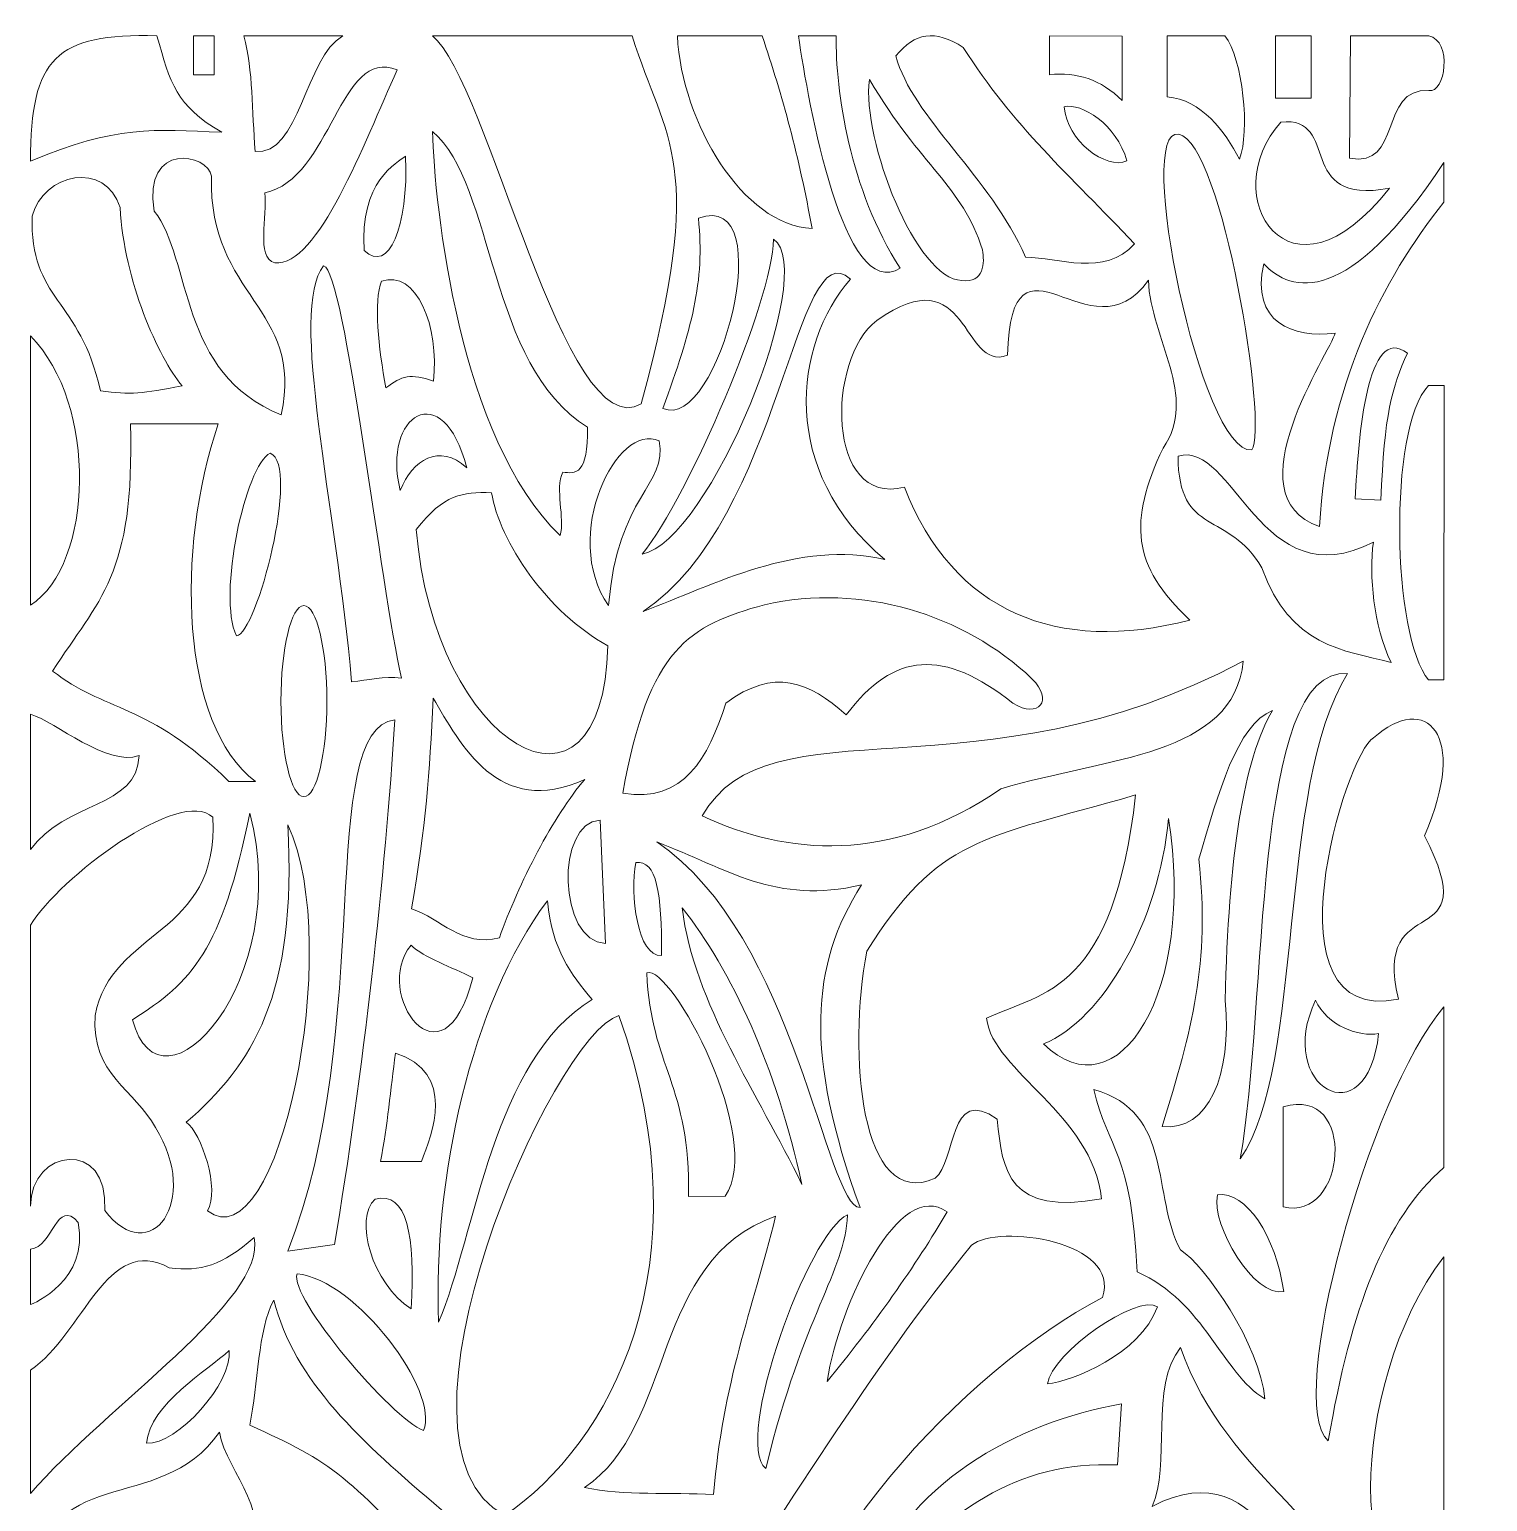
# Model space of a CAD drawing. Header units: centimetres. Extents: x -86 to 88, y -99 to 100.
# Drawn here: x 6.3 to 88, y 17.2 to 99.7 of the extents above; entities that cross this region are included whole.
import ezdxf

# ---------------------------------------------------------------- set-up
doc = ezdxf.new("R2010")
doc.units = ezdxf.units.CM
doc.header["$MEASUREMENT"] = 0
doc.layers.add('layer 1', color=7, linetype='Continuous')

msp = doc.modelspace()

# ---------------------------------------------------------------- linework, layer by layer
at = {"layer": 'layer 1', "color": 242, "lineweight": 9}
for points in [[(15.51768, 97.17238), (16.66326, 97.17238), (16.66326, 99.35398), (15.51768, 99.35398), (15.51768, 97.17238)], [(76.1402, 95.85435), (78.1402, 95.85435), (78.1402, 99.35435), (76.1402, 99.35435), (76.1402, 95.85435)]]:
    msp.add_lwpolyline(points, close=True, dxfattribs=at)
msp.add_ellipse((21.69721, 62.07678), major_axis=(0, 5.35256), ratio=0.24045317, dxfattribs=at)
for points, knots in [([(17.08923, 93.95158), (13.28719, 94.10416), (11.18794, 94.35471), (6.37792, 92.32873), (6.37792, 92.32873), (6.38721, 98.1144), (7.77879, 99.50246), (13.46223, 99.35365), (13.46223, 99.35365), (14.20862, 96.70264), (14.5247, 95.4444), (17.08923, 93.95158)], [0, 0, 0, 0, 0.25, 0.25, 0.25, 0.25, 0.5, 0.5, 0.5, 0.5, 1, 1, 1, 1]), ([(23.86872, 99.35397), (23.86872, 99.35397), (18.33589, 99.35396), (18.33589, 99.35396), (18.33589, 99.35396), (18.84847, 97.36094), (18.78974, 95.17416), (18.95912, 92.86294), (18.95912, 92.86294), (21.44642, 92.62498), (21.77136, 98.13773), (23.86872, 99.35397)], [0, 0, 0, 0, 0.25, 0.25, 0.25, 0.25, 0.5, 0.5, 0.5, 0.5, 1, 1, 1, 1]), ([(28.89186, 99.35394), (28.89186, 99.35394), (40.085, 99.35397), (40.085, 99.35397), (40.085, 99.35397), (41.98264, 93.33509), (44.31538, 92.40094), (40.59503, 78.73741), (40.59503, 78.73741), (36.32017, 76.16542), (32.00951, 96.85664), (28.89186, 99.35394)], [0, 0, 0, 0, 0.25, 0.25, 0.25, 0.25, 0.5, 0.5, 0.5, 0.5, 1, 1, 1, 1]), ([(42.61999, 99.35445), (42.61999, 99.35445), (47.37373, 99.35595), (47.37373, 99.35595), (47.37373, 99.35595), (48.50534, 95.97864), (49.44012, 92.60037), (50.1684, 88.55335), (50.1684, 88.55335), (46.28371, 88.7428), (42.88555, 94.45315), (42.61999, 99.35445)], [0, 0, 0, 0, 0.25, 0.25, 0.25, 0.25, 0.5, 0.5, 0.5, 0.5, 1, 1, 1, 1]), ([(49.40012, 99.35464), (49.40012, 99.35464), (51.51371, 99.35412), (51.51371, 99.35412), (51.51371, 99.35412), (51.48702, 96.28993), (52.24987, 90.72704), (55.11005, 86.32623), (55.11005, 86.32623), (51.92465, 84.36146), (49.97159, 95.51884), (49.40012, 99.35464)], [0, 0, 0, 0, 0.25, 0.25, 0.25, 0.25, 0.5, 0.5, 0.5, 0.5, 1, 1, 1, 1]), ([(68.23484, 87.69684), (66.55948, 85.80353), (63.9698, 86.94876), (62.1282, 86.94876), (62.1282, 86.94876), (60.14909, 91.4831), (55.7777, 94.77617), (54.86472, 98.2244), (54.86472, 98.2244), (55.92863, 99.5483), (57.03155, 99.7086), (58.64148, 98.70531), (58.64148, 98.70531), (61.42367, 94.28774), (64.58374, 91.57027), (68.23484, 87.69684)], [0, 0, 0, 0, 0.2, 0.2, 0.2, 0.2, 0.4, 0.4, 0.4, 0.4, 0.6, 0.6, 0.6, 0.6, 1, 1, 1, 1]), ([(63.46521, 99.35461), (63.46521, 99.35461), (63.47449, 97.17471), (63.47449, 97.17471), (63.47449, 97.17471), (65.00498, 97.33742), (66.34903, 96.90776), (67.53768, 95.72056), (67.53768, 95.72056), (67.53768, 95.72056), (67.54986, 99.33579), (67.54986, 99.33579), (67.54986, 99.33579), (67.54986, 99.33579), (63.46521, 99.35461), (63.46521, 99.35461)], [0, 0, 0, 0, 0.2, 0.2, 0.2, 0.2, 0.4, 0.4, 0.4, 0.4, 0.6, 0.6, 0.6, 0.6, 1, 1, 1, 1]), ([(70.06667, 99.35463), (70.06667, 99.35463), (73.30125, 99.35409), (73.30125, 99.35409), (73.30125, 99.35409), (74.30894, 98.08002), (74.71459, 93.9787), (74.11498, 92.44302), (74.11498, 92.44302), (73.28532, 94.02783), (71.99085, 95.75141), (70.06654, 95.93689), (70.06654, 95.93689), (70.06654, 95.93689), (70.06667, 99.35463), (70.06667, 99.35463)], [0, 0, 0, 0, 0.2, 0.2, 0.2, 0.2, 0.4, 0.4, 0.4, 0.4, 0.6, 0.6, 0.6, 0.6, 1, 1, 1, 1]), ([(80.33263, 99.35394), (80.33263, 99.35394), (80.28252, 92.50521), (80.28252, 92.50521), (80.28252, 92.50521), (83.23796, 91.88595), (81.90796, 96.44572), (84.71592, 96.29013), (84.71592, 96.29013), (85.64095, 96.0683), (86.07369, 99.08313), (84.71592, 99.35397), (84.71592, 99.35397), (84.71592, 99.35397), (80.33263, 99.35394), (80.33263, 99.35394)], [0, 0, 0, 0, 0.2, 0.2, 0.2, 0.2, 0.4, 0.4, 0.4, 0.4, 0.6, 0.6, 0.6, 0.6, 1, 1, 1, 1]), ([(26.92534, 97.45022), (25.06269, 93.31942), (22.48116, 86.38632), (20.06781, 86.62874), (20.06781, 86.62874), (18.97121, 86.95739), (19.68969, 89.24072), (19.50063, 90.5467), (19.50063, 90.5467), (23.26697, 91.34086), (23.66365, 98.75927), (26.92534, 97.45022)], [0, 0, 0, 0, 0.25, 0.25, 0.25, 0.25, 0.5, 0.5, 0.5, 0.5, 1, 1, 1, 1]), ([(59.71086, 87.35182), (59.8473, 86.66442), (59.81313, 85.46355), (58.56091, 85.64833), (58.56091, 85.64833), (56.00477, 85.68838), (52.9567, 93.50617), (53.37667, 96.90779), (53.37667, 96.90779), (56.31068, 91.94614), (58.56497, 91.00266), (59.71086, 87.35182)], [0, 0, 0, 0, 0.25, 0.25, 0.25, 0.25, 0.5, 0.5, 0.5, 0.5, 1, 1, 1, 1]), ([(64.29498, 95.37306), (65.25615, 95.6155), (67.23421, 94.39642), (67.80534, 92.33918), (67.80534, 92.33918), (66.6503, 91.81795), (64.42383, 93.48381), (64.29498, 95.37306)], [0, 0, 0, 0, 0.33333333, 0.33333333, 0.33333333, 0.33333333, 1, 1, 1, 1]), ([(76.42823, 94.52172), (72.73617, 90.41282), (76.90231, 83.61588), (82.5132, 90.81384), (82.5132, 90.81384), (77.13163, 89.80654), (79.87245, 94.86696), (76.42823, 94.52172)], [0, 0, 0, 0, 0.33333333, 0.33333333, 0.33333333, 0.33333333, 1, 1, 1, 1]), ([(70.71154, 93.83467), (73.15635, 93.38118), (75.75009, 77.39068), (74.8041, 76.15095), (74.8041, 76.15095), (71.94947, 75.89776), (68.18748, 94.30285), (70.71154, 93.83467)], [0, 0, 0, 0, 0.33333333, 0.33333333, 0.33333333, 0.33333333, 1, 1, 1, 1]), ([(16.51427, 91.47894), (16.35216, 84.671), (21.72578, 84.19757), (20.42949, 78.12475), (20.42949, 78.12475), (14.64888, 80.38861), (15.43959, 86.81297), (13.31197, 89.53297), (13.31197, 89.53297), (12.64413, 93.48075), (16.36248, 92.75472), (16.51427, 91.47894)], [0, 0, 0, 0, 0.25, 0.25, 0.25, 0.25, 0.5, 0.5, 0.5, 0.5, 1, 1, 1, 1]), ([(28.90778, 93.98462), (32.40765, 91.02937), (31.98689, 80.86594), (37.58484, 77.42613), (37.58484, 77.42613), (37.62655, 74.73804), (36.9087, 74.81057), (36.20666, 74.90762), (36.20666, 74.90762), (35.7386, 73.95737), (36.33668, 72.34769), (36.05065, 71.35864), (36.05065, 71.35864), (30.41957, 76.72844), (28.98766, 89.87525), (28.90778, 93.98462)], [0, 0, 0, 0, 0.2, 0.2, 0.2, 0.2, 0.4, 0.4, 0.4, 0.4, 0.6, 0.6, 0.6, 0.6, 1, 1, 1, 1]), ([(6.46836, 89.25021), (7.08312, 91.64688), (10.57634, 92.40039), (11.39661, 89.72622), (11.39661, 89.72622), (11.62465, 85.62099), (13.53298, 81.33672), (14.87121, 79.73805), (14.87121, 79.73805), (12.65476, 79.30638), (11.9954, 79.21583), (10.2975, 79.46556), (10.2975, 79.46556), (9.15561, 84.6602), (6.31855, 84.5399), (6.46836, 89.25021)], [0, 0, 0, 0, 0.2, 0.2, 0.2, 0.2, 0.4, 0.4, 0.4, 0.4, 0.6, 0.6, 0.6, 0.6, 1, 1, 1, 1]), ([(27.39093, 92.60111), (27.56873, 88.63749), (26.4333, 85.9996), (25.07666, 87.32567), (25.07666, 87.32567), (24.78196, 91.14002), (26.94616, 92.30512), (27.39093, 92.60111)], [0, 0, 0, 0, 0.33333333, 0.33333333, 0.33333333, 0.33333333, 1, 1, 1, 1]), ([(75.47367, 86.58156), (76.99238, 84.92007), (80.20161, 84.13149), (85.57115, 92.25693), (85.57115, 92.25693), (85.57115, 92.25693), (85.56999, 90.02685), (85.56999, 90.02685), (85.56999, 90.02685), (82.11929, 85.73036), (79.04513, 79.68361), (78.59754, 71.8575), (78.59754, 71.8575), (73.5995, 73.53888), (79.25446, 81.725), (79.47356, 82.69425), (79.47356, 82.69425), (77.12392, 82.38618), (74.72239, 83.30815), (75.47367, 86.58156)], [0, 0, 0, 0, 0.16666667, 0.16666667, 0.16666667, 0.16666667, 0.33333333, 0.33333333, 0.33333333, 0.33333333, 0.5, 0.5, 0.5, 0.5, 0.66666667, 0.66666667, 0.66666667, 0.66666667, 1, 1, 1, 1]), ([(43.79911, 89.12755), (44.18058, 85.57784), (43.4036, 82.88911), (41.8146, 78.47739), (41.8146, 78.47739), (44.91275, 77.06708), (48.47487, 90.84973), (43.79911, 89.12755)], [0, 0, 0, 0, 0.33333333, 0.33333333, 0.33333333, 0.33333333, 1, 1, 1, 1]), ([(69.00854, 85.6523), (65.73243, 81.05608), (61.38245, 89.42138), (61.10944, 81.45072), (61.10944, 81.45072), (58.50933, 80.50027), (58.9997, 87.09322), (53.79822, 83.39919), (53.79822, 83.39919), (50.9629, 81.25415), (50.94008, 72.94155), (55.33726, 74.06186), (55.33726, 74.06186), (58.09263, 67.04627), (63.89968, 64.6994), (71.32777, 66.61482), (71.32777, 66.61482), (68.06607, 69.70778), (67.89202, 72.09426), (69.83057, 76.25212), (69.83057, 76.25212), (71.85006, 79.13395), (69.14316, 82.34786), (69.00854, 85.6523)], [0, 0, 0, 0, 0.14285714, 0.14285714, 0.14285714, 0.14285714, 0.28571429, 0.28571429, 0.28571429, 0.28571429, 0.42857143, 0.42857143, 0.42857143, 0.42857143, 0.57142857, 0.57142857, 0.57142857, 0.57142857, 0.71428571, 0.71428571, 0.71428571, 0.71428571, 1, 1, 1, 1]), ([(52.31255, 85.71911), (49.12699, 82.03951), (48.29689, 74.96897), (54.24822, 70.00254), (54.24822, 70.00254), (49.43729, 71.14106), (44.64339, 68.59618), (40.71081, 67.10154), (40.71081, 67.10154), (48.48506, 72.29896), (49.23177, 88.61141), (52.31255, 85.71911)], [0, 0, 0, 0, 0.25, 0.25, 0.25, 0.25, 0.5, 0.5, 0.5, 0.5, 1, 1, 1, 1]), ([(40.65705, 70.31859), (44.35866, 70.96097), (50.5978, 86.14192), (48.01021, 87.95503), (48.01021, 87.95503), (47.94164, 84.4921), (43.2829, 73.59075), (40.65705, 70.31859)], [0, 0, 0, 0, 0.33333333, 0.33333333, 0.33333333, 0.33333333, 1, 1, 1, 1]), ([(22.80309, 86.47142), (20.82171, 83.93744), (23.50161, 73.08463), (24.36928, 63.16092), (24.36928, 63.16092), (25.29858, 63.23094), (26.1601, 63.51583), (27.15718, 63.37096), (27.15718, 63.37096), (26.04145, 68.20571), (23.97671, 86.23805), (22.80309, 86.47142)], [0, 0, 0, 0, 0.25, 0.25, 0.25, 0.25, 0.5, 0.5, 0.5, 0.5, 1, 1, 1, 1]), ([(26.03955, 85.60144), (28.00524, 86.2994), (29.30904, 83.03589), (28.95103, 80.00083), (28.95103, 80.00083), (27.70791, 80.45585), (27.15147, 80.30482), (26.28774, 79.62487), (26.28774, 79.62487), (25.87577, 81.86265), (25.59797, 84.49119), (26.03955, 85.60144)], [0, 0, 0, 0, 0.25, 0.25, 0.25, 0.25, 0.5, 0.5, 0.5, 0.5, 1, 1, 1, 1]), ([(83.52852, 81.56512), (82.64754, 79.65754), (82.22789, 78.1393), (82.03677, 73.3408), (82.03677, 73.3408), (82.03677, 73.3408), (80.59282, 73.41788), (80.59282, 73.41788), (80.59282, 73.41788), (80.78557, 76.95173), (81.26911, 83.31826), (83.52852, 81.56512)], [0, 0, 0, 0, 0.25, 0.25, 0.25, 0.25, 0.5, 0.5, 0.5, 0.5, 1, 1, 1, 1]), ([(6.37841, 82.53659), (10.17192, 78.71278), (9.90935, 69.73937), (6.37783, 67.44968), (6.37783, 67.44968), (6.37783, 67.44968), (6.37841, 82.53659), (6.37841, 82.53659)], [0, 0, 0, 0, 0.33333333, 0.33333333, 0.33333333, 0.33333333, 1, 1, 1, 1]), ([(27.09755, 73.88388), (26.02849, 78.12417), (29.50643, 80.30778), (30.81559, 75.15002), (30.81559, 75.15002), (29.29492, 76.56084), (27.76208, 75.59145), (27.09755, 73.88388)], [0, 0, 0, 0, 0.33333333, 0.33333333, 0.33333333, 0.33333333, 1, 1, 1, 1]), ([(85.57518, 79.76062), (85.57518, 79.76062), (85.57015, 63.2626), (85.57015, 63.2626), (85.57015, 63.2626), (85.57015, 63.2626), (84.70175, 63.26655), (84.70175, 63.26655), (84.70175, 63.26655), (82.68174, 65.68555), (82.42289, 77.3257), (84.70058, 79.75103), (84.70058, 79.75103), (84.70058, 79.75103), (85.57518, 79.76062), (85.57518, 79.76062)], [0, 0, 0, 0, 0.2, 0.2, 0.2, 0.2, 0.4, 0.4, 0.4, 0.4, 0.6, 0.6, 0.6, 0.6, 1, 1, 1, 1]), ([(11.97386, 77.61505), (11.97386, 77.61505), (16.89796, 77.61505), (16.89796, 77.61505), (16.89796, 77.61505), (14.4947, 70.56574), (14.77652, 60.75564), (18.98203, 57.57146), (18.98203, 57.57146), (18.98203, 57.57146), (17.49032, 57.5749), (17.49032, 57.5749), (17.49032, 57.5749), (12.99739, 62.00694), (10.45185, 61.49864), (7.6171, 63.76338), (7.6171, 63.76338), (10.19588, 67.78016), (12.23522, 69.10295), (11.97386, 77.61505)], [0, 0, 0, 0, 0.16666667, 0.16666667, 0.16666667, 0.16666667, 0.33333333, 0.33333333, 0.33333333, 0.33333333, 0.5, 0.5, 0.5, 0.5, 0.66666667, 0.66666667, 0.66666667, 0.66666667, 1, 1, 1, 1]), ([(41.59325, 76.6559), (42.09071, 74.14729), (39.26561, 73.65324), (38.76389, 67.42564), (38.76389, 67.42564), (36.05066, 71.35864), (39.26992, 77.76146), (41.59325, 76.6559)], [0, 0, 0, 0, 0.33333333, 0.33333333, 0.33333333, 0.33333333, 1, 1, 1, 1]), ([(70.67304, 75.79832), (73.77885, 76.76633), (75.29735, 67.71356), (81.61489, 70.98385), (81.61489, 70.98385), (81.36649, 69.11122), (81.62564, 66.31218), (82.60559, 64.24558), (82.60559, 64.24558), (79.97224, 64.91884), (76.92726, 65.13072), (75.36814, 69.5396), (75.36814, 69.5396), (73.50267, 72.77549), (70.68385, 71.25536), (70.67304, 75.79832)], [0, 0, 0, 0, 0.2, 0.2, 0.2, 0.2, 0.4, 0.4, 0.4, 0.4, 0.6, 0.6, 0.6, 0.6, 1, 1, 1, 1]), ([(19.81503, 75.96664), (18.41332, 75.30058), (16.84074, 67.99411), (17.91259, 65.73166), (17.91259, 65.73166), (19.06317, 65.82017), (21.49846, 75.26062), (19.81503, 75.96664)], [0, 0, 0, 0, 0.33333333, 0.33333333, 0.33333333, 0.33333333, 1, 1, 1, 1]), ([(32.20662, 73.75567), (32.65898, 71.00731), (35.31895, 67.04143), (38.72224, 65.1816), (38.72224, 65.1816), (38.45589, 54.0247), (28.97912, 59.50693), (27.99268, 71.68876), (27.99268, 71.68876), (29.55637, 73.69174), (30.55401, 73.78019), (32.20662, 73.75567)], [0, 0, 0, 0, 0.25, 0.25, 0.25, 0.25, 0.5, 0.5, 0.5, 0.5, 1, 1, 1, 1]), ([(39.55838, 56.92011), (43.01066, 56.35347), (44.3333, 58.87373), (45.33368, 61.9623), (45.33368, 61.9623), (48.04444, 63.98128), (49.9856, 63.16561), (52.08288, 61.30911), (52.08288, 61.30911), (54.75582, 64.85092), (57.53382, 65.04236), (61.42323, 61.95567), (61.42323, 61.95567), (62.88389, 61.05125), (63.69806, 62.15097), (62.50808, 63.31534), (62.50808, 63.31534), (58.63523, 66.98122), (52.97241, 68.69227), (47.49964, 67.47853), (47.49964, 67.47853), (43.2812, 66.31075), (41.01867, 65.07544), (39.55838, 56.92011)], [0, 0, 0, 0, 0.14285714, 0.14285714, 0.14285714, 0.14285714, 0.28571429, 0.28571429, 0.28571429, 0.28571429, 0.42857143, 0.42857143, 0.42857143, 0.42857143, 0.57142857, 0.57142857, 0.57142857, 0.57142857, 0.71428571, 0.71428571, 0.71428571, 0.71428571, 1, 1, 1, 1]), ([(44.01528, 55.64723), (48.70677, 53.4535), (54.52685, 52.88828), (60.73744, 57.15845), (60.73744, 57.15845), (66.72129, 58.95373), (73.78874, 58.97263), (74.328, 64.31976), (74.328, 64.31976), (59.48752, 56.36012), (47.73731, 62.23092), (44.01528, 55.64723)], [0, 0, 0, 0, 0.25, 0.25, 0.25, 0.25, 0.5, 0.5, 0.5, 0.5, 1, 1, 1, 1]), ([(80.1716, 63.6197), (74.79111, 64.08092), (75.70595, 44.93054), (74.15706, 36.4387), (74.15706, 36.4387), (77.78443, 41.68253), (76.19808, 57.23758), (80.1716, 63.6197)], [0, 0, 0, 0, 0.33333333, 0.33333333, 0.33333333, 0.33333333, 1, 1, 1, 1]), ([(28.93884, 62.23732), (28.72686, 57.94477), (28.53971, 55.14422), (27.72901, 50.44166), (27.72901, 50.44166), (29.37026, 49.90112), (30.54003, 48.2736), (32.65278, 48.82003), (32.65278, 48.82003), (33.71843, 51.84087), (35.68952, 55.68932), (37.43744, 57.69239), (37.43744, 57.69239), (32.58323, 55.47398), (30.45297, 59.69612), (28.93884, 62.23732)], [0, 0, 0, 0, 0.2, 0.2, 0.2, 0.2, 0.4, 0.4, 0.4, 0.4, 0.6, 0.6, 0.6, 0.6, 1, 1, 1, 1]), ([(81.62276, 60.02743), (80.07119, 59.18128), (75.36958, 43.78193), (83.02167, 45.38414), (83.02167, 45.38414), (81.4747, 51.72984), (88.01385, 47.70839), (84.47533, 54.53411), (84.47533, 54.53411), (86.99385, 60.29174), (84.54401, 62.58571), (81.62276, 60.02743)], [0, 0, 0, 0, 0.25, 0.25, 0.25, 0.25, 0.5, 0.5, 0.5, 0.5, 1, 1, 1, 1]), ([(6.37744, 61.34896), (6.37744, 61.34896), (6.3781, 53.75793), (6.3781, 53.75793), (6.3781, 53.75793), (8.31347, 56.47736), (12.37869, 56.07056), (12.46064, 59.02618), (12.46064, 59.02618), (10.63545, 58.39438), (7.81849, 60.89887), (6.37744, 61.34896)], [0, 0, 0, 0, 0.25, 0.25, 0.25, 0.25, 0.5, 0.5, 0.5, 0.5, 1, 1, 1, 1]), ([(75.9673, 61.55357), (74.35244, 58.86695), (73.49146, 53.36883), (73.31683, 45.31098), (73.31683, 45.31098), (73.69536, 41.12282), (72.3772, 37.94412), (69.78213, 38.25169), (69.78213, 38.25169), (71.4646, 43.63418), (72.47201, 47.43216), (71.83479, 53.22346), (71.83479, 53.22346), (72.94225, 56.94013), (73.95969, 60.74631), (75.9673, 61.55357)], [0, 0, 0, 0, 0.2, 0.2, 0.2, 0.2, 0.4, 0.4, 0.4, 0.4, 0.6, 0.6, 0.6, 0.6, 1, 1, 1, 1]), ([(26.78969, 61.02997), (26.26981, 52.45682), (25.00233, 41.07622), (23.40984, 31.62547), (23.40984, 31.62547), (23.40984, 31.62547), (20.79634, 31.25413), (20.79634, 31.25413), (20.79634, 31.25413), (25.70307, 43.69249), (22.36079, 60.50715), (26.78969, 61.02997)], [0, 0, 0, 0, 0.25, 0.25, 0.25, 0.25, 0.5, 0.5, 0.5, 0.5, 1, 1, 1, 1]), ([(6.37634, 49.53327), (6.37634, 49.53327), (6.37778, 33.78673), (6.37778, 33.78673), (6.37778, 33.78673), (6.37748, 37.02549), (10.79407, 37.60625), (10.53596, 33.54661), (10.53596, 33.54661), (13.08827, 30.19726), (15.95034, 34.09788), (13.37892, 38.18586), (13.37892, 38.18586), (12.25411, 40.27861), (9.74907, 41.16284), (10.0045, 44.46411), (10.0045, 44.46411), (10.89087, 49.32999), (16.941, 48.84007), (16.59914, 55.57101), (16.59914, 55.57101), (14.75156, 57.31362), (7.96712, 52.14649), (6.37634, 49.53327)], [0, 0, 0, 0, 0.14285714, 0.14285714, 0.14285714, 0.14285714, 0.28571429, 0.28571429, 0.28571429, 0.28571429, 0.42857143, 0.42857143, 0.42857143, 0.42857143, 0.57142857, 0.57142857, 0.57142857, 0.57142857, 0.71428571, 0.71428571, 0.71428571, 0.71428571, 1, 1, 1, 1]), ([(68.29442, 56.8175), (67.04003, 45.83394), (63.20413, 45.7852), (59.93606, 44.31052), (59.93606, 44.31052), (60.32647, 41.28571), (65.87046, 38.95001), (66.38187, 34.19104), (66.38187, 34.19104), (61.2143, 33.2673), (60.81494, 35.67072), (60.54553, 38.65307), (60.54553, 38.65307), (57.78092, 40.61385), (58.26212, 36.27818), (57.06551, 35.34625), (57.06551, 35.34625), (52.85546, 33.45223), (52.16348, 42.39496), (53.23613, 48.06234), (53.23613, 48.06234), (57.24313, 54.43946), (59.6286, 54.33823), (68.29442, 56.8175)], [0, 0, 0, 0, 0.14285714, 0.14285714, 0.14285714, 0.14285714, 0.28571429, 0.28571429, 0.28571429, 0.28571429, 0.42857143, 0.42857143, 0.42857143, 0.42857143, 0.57142857, 0.57142857, 0.57142857, 0.57142857, 0.71428571, 0.71428571, 0.71428571, 0.71428571, 1, 1, 1, 1]), ([(18.66581, 55.80475), (21.13951, 46.42944), (13.66712, 38.25958), (12.08843, 44.22754), (12.08843, 44.22754), (15.43669, 46.33915), (17.09787, 48.09112), (18.66581, 55.80475)], [0, 0, 0, 0, 0.33333333, 0.33333333, 0.33333333, 0.33333333, 1, 1, 1, 1]), ([(38.29302, 55.41543), (35.78757, 55.28056), (35.91926, 48.60889), (38.59404, 48.49273), (38.59404, 48.49273), (38.59404, 48.49273), (38.29302, 55.41543), (38.29302, 55.41543)], [0, 0, 0, 0, 0.33333333, 0.33333333, 0.33333333, 0.33333333, 1, 1, 1, 1]), ([(70.13425, 55.50634), (71.69451, 45.87103), (67.32414, 38.78393), (63.14082, 42.87334), (63.14082, 42.87334), (66.4747, 44.2354), (69.62747, 49.73715), (70.13425, 55.50634)], [0, 0, 0, 0, 0.33333333, 0.33333333, 0.33333333, 0.33333333, 1, 1, 1, 1]), ([(20.79546, 55.14569), (21.33078, 45.56649), (18.77833, 41.66791), (15.10859, 38.48351), (15.10859, 38.48351), (15.94588, 37.87579), (17.01752, 34.74346), (16.29309, 33.51385), (16.29309, 33.51385), (20.24373, 30.47532), (23.99879, 48.27379), (20.79546, 55.14569)], [0, 0, 0, 0, 0.25, 0.25, 0.25, 0.25, 0.5, 0.5, 0.5, 0.5, 1, 1, 1, 1]), ([(52.85545, 33.70623), (49.72873, 42.34362), (50.08203, 47.27684), (52.93572, 51.78331), (52.93572, 51.78331), (48.1248, 50.64479), (45.39967, 52.69095), (41.46709, 54.18559), (41.46709, 54.18559), (49.24134, 48.98817), (50.97039, 33.66744), (52.85545, 33.70623)], [0, 0, 0, 0, 0.25, 0.25, 0.25, 0.25, 0.5, 0.5, 0.5, 0.5, 1, 1, 1, 1]), ([(40.30138, 53.02888), (39.94881, 51.27812), (40.38531, 47.71523), (41.73118, 47.83236), (41.73118, 47.83236), (41.76042, 51.34199), (41.45063, 53.19697), (40.30138, 53.02888)], [0, 0, 0, 0, 0.33333333, 0.33333333, 0.33333333, 0.33333333, 1, 1, 1, 1]), ([(35.33659, 50.88808), (35.62512, 48.13013), (36.62972, 46.80062), (37.85287, 45.35631), (37.85287, 45.35631), (32.2779, 42.00946), (31.34448, 32.25533), (29.24451, 27.28276), (29.24451, 27.28276), (28.91051, 35.17331), (31.03342, 45.14803), (35.33659, 50.88808)], [0, 0, 0, 0, 0.25, 0.25, 0.25, 0.25, 0.5, 0.5, 0.5, 0.5, 1, 1, 1, 1]), ([(42.88622, 50.50141), (45.66626, 46.97419), (48.16208, 41.604), (49.60309, 34.9932), (49.60309, 34.9932), (47.12797, 40.10218), (43.56513, 45.09929), (42.88622, 50.50141)], [0, 0, 0, 0, 0.33333333, 0.33333333, 0.33333333, 0.33333333, 1, 1, 1, 1]), ([(27.69694, 48.39655), (25.4848, 45.72733), (29.49626, 40.03789), (31.15649, 46.57102), (31.15649, 46.57102), (30.0033, 47.17953), (28.4211, 47.70077), (27.69694, 48.39655)], [0, 0, 0, 0, 0.33333333, 0.33333333, 0.33333333, 0.33333333, 1, 1, 1, 1]), ([(40.90434, 46.85762), (42.28888, 47.34246), (47.53455, 37.47125), (45.29198, 34.34892), (45.29198, 34.34892), (45.29198, 34.34892), (43.24441, 34.31983), (43.24441, 34.31983), (43.24441, 34.31983), (43.3714, 40.59654), (41.13835, 41.54385), (40.90434, 46.85762)], [0, 0, 0, 0, 0.25, 0.25, 0.25, 0.25, 0.5, 0.5, 0.5, 0.5, 1, 1, 1, 1]), ([(78.37765, 45.32294), (76.0611, 40.44917), (81.27949, 37.51994), (81.91062, 43.45528), (81.91062, 43.45528), (80.82717, 43.24564), (79.02435, 43.86563), (78.37765, 45.32294)], [0, 0, 0, 0, 0.33333333, 0.33333333, 0.33333333, 0.33333333, 1, 1, 1, 1]), ([(85.56999, 44.95058), (85.56999, 44.95058), (85.56999, 35.94715), (85.56999, 35.94715), (85.56999, 35.94715), (82.24575, 33.05401), (80.36501, 28.04327), (79.09091, 20.63038), (79.09091, 20.63038), (76.61849, 22.7572), (81.35337, 39.98803), (85.56999, 44.95058)], [0, 0, 0, 0, 0.25, 0.25, 0.25, 0.25, 0.5, 0.5, 0.5, 0.5, 1, 1, 1, 1]), ([(39.34403, 44.45933), (35.65084, 43.43203), (25.42043, 20.34632), (32.95713, 16.45828), (32.95713, 16.45828), (38.79147, 20.40995), (44.33328, 30.3982), (39.34403, 44.45933)], [0, 0, 0, 0, 0.33333333, 0.33333333, 0.33333333, 0.33333333, 1, 1, 1, 1]), ([(26.82893, 42.35863), (26.54806, 40.33148), (26.39255, 38.30433), (25.98631, 36.27718), (25.98631, 36.27718), (25.98631, 36.27718), (28.27675, 36.29041), (28.27675, 36.29041), (28.27675, 36.29041), (28.88461, 37.7989), (30.25193, 41.2472), (26.82893, 42.35863)], [0, 0, 0, 0, 0.25, 0.25, 0.25, 0.25, 0.5, 0.5, 0.5, 0.5, 1, 1, 1, 1]), ([(76.57144, 39.345), (80.75415, 40.59294), (80.11426, 32.85417), (76.55345, 33.74698), (76.55345, 33.74698), (76.55345, 33.74698), (76.57144, 39.345), (76.57144, 39.345)], [0, 0, 0, 0, 0.33333333, 0.33333333, 0.33333333, 0.33333333, 1, 1, 1, 1]), ([(65.94896, 40.31617), (70.47061, 39.06627), (69.1849, 34.32527), (70.80287, 31.32982), (70.80287, 31.32982), (72.14349, 30.52799), (75.31717, 25.94446), (75.52676, 22.98997), (75.52676, 22.98997), (73.14314, 24.42959), (72.16357, 28.42913), (68.37592, 30.10147), (68.37592, 30.10147), (68.07395, 36.88081), (66.75795, 36.91127), (65.94896, 40.31617)], [0, 0, 0, 0, 0.2, 0.2, 0.2, 0.2, 0.4, 0.4, 0.4, 0.4, 0.6, 0.6, 0.6, 0.6, 1, 1, 1, 1]), ([(27.70725, 28.02524), (25.50963, 29.43779), (24.48842, 33.08499), (25.68325, 34.17464), (25.68325, 34.17464), (27.49063, 34.66401), (27.94247, 32.1156), (27.70725, 28.02524)], [0, 0, 0, 0, 0.33333333, 0.33333333, 0.33333333, 0.33333333, 1, 1, 1, 1]), ([(57.73093, 33.45608), (55.10401, 35.40853), (51.69386, 28.38217), (51.00769, 23.96192), (51.00769, 23.96192), (53.51396, 26.97151), (56.04859, 30.5677), (57.73093, 33.45608)], [0, 0, 0, 0, 0.33333333, 0.33333333, 0.33333333, 0.33333333, 1, 1, 1, 1]), ([(72.88294, 34.41378), (72.51661, 32.69755), (74.94399, 28.65084), (76.59051, 28.99603), (76.59051, 28.99603), (76.15339, 32.10324), (74.48879, 34.64804), (72.88294, 34.41378)], [0, 0, 0, 0, 0.33333333, 0.33333333, 0.33333333, 0.33333333, 1, 1, 1, 1]), ([(6.37784, 31.37193), (6.37784, 31.37193), (6.37784, 28.26733), (6.37784, 28.26733), (6.37784, 28.26733), (6.5231, 28.30374), (9.68629, 29.64232), (9.05401, 32.86889), (9.05401, 32.86889), (7.84518, 34.27789), (7.64222, 31.48308), (6.37784, 31.37193)], [0, 0, 0, 0, 0.25, 0.25, 0.25, 0.25, 0.5, 0.5, 0.5, 0.5, 1, 1, 1, 1]), ([(48.12446, 33.21182), (46.77776, 27.85003), (45.181, 23.9267), (44.6453, 17.62601), (44.6453, 17.62601), (42.23568, 17.75531), (39.63109, 17.55498), (37.41644, 18.01391), (37.41644, 18.01391), (42.5418, 21.45655), (41.09498, 30.77638), (48.12446, 33.21182)], [0, 0, 0, 0, 0.25, 0.25, 0.25, 0.25, 0.5, 0.5, 0.5, 0.5, 1, 1, 1, 1]), ([(52.16029, 33.29358), (49.96625, 32.35025), (45.73458, 20.64728), (47.57057, 19.0763), (47.57057, 19.0763), (49.74183, 27.9207), (51.96526, 29.95736), (52.16029, 33.29358)], [0, 0, 0, 0, 0.33333333, 0.33333333, 0.33333333, 0.33333333, 1, 1, 1, 1]), ([(6.37784, 24.59529), (6.37784, 24.59529), (6.37783, 17.68617), (6.37783, 17.68617), (6.37783, 17.68617), (10.6477, 22.62629), (19.62699, 28.53137), (18.90884, 32.02599), (18.90884, 32.02599), (17.10014, 30.4521), (15.93955, 30.09639), (14.14915, 30.32457), (14.14915, 30.32457), (10.65856, 32.26417), (9.35835, 26.63933), (6.37784, 24.59529)], [0, 0, 0, 0, 0.2, 0.2, 0.2, 0.2, 0.4, 0.4, 0.4, 0.4, 0.6, 0.6, 0.6, 0.6, 1, 1, 1, 1]), ([(59.09232, 31.58829), (53.37926, 24.56602), (48.61965, 16.50935), (43.38331, 8.96988), (43.38331, 8.96988), (45.29022, 8.20086), (46.2652, 6.19035), (47.11441, 3.98576), (47.11441, 3.98576), (48.96428, 14.22057), (58.58907, 24.53117), (66.43408, 28.6673), (66.43408, 28.6673), (67.51898, 31.81578), (60.62796, 32.81316), (59.09232, 31.58829)], [0, 0, 0, 0, 0.2, 0.2, 0.2, 0.2, 0.4, 0.4, 0.4, 0.4, 0.6, 0.6, 0.6, 0.6, 1, 1, 1, 1]), ([(85.56999, 30.94376), (80.03901, 23.70931), (80.15257, 9.80482), (85.56999, 12.6158), (85.56999, 12.6158), (85.56999, 12.6158), (85.56999, 30.94376), (85.56999, 30.94376)], [0, 0, 0, 0, 0.33333333, 0.33333333, 0.33333333, 0.33333333, 1, 1, 1, 1]), ([(21.31494, 29.99425), (24.63476, 29.67421), (29.31567, 23.36344), (28.39818, 21.2102), (28.39818, 21.2102), (26.64865, 21.83463), (20.81621, 28.70399), (21.31494, 29.99425)], [0, 0, 0, 0, 0.33333333, 0.33333333, 0.33333333, 0.33333333, 1, 1, 1, 1]), ([(69.52551, 28.14495), (68.38158, 28.89562), (63.59827, 25.57405), (63.35947, 23.82561), (63.35947, 23.82561), (64.74533, 23.97622), (68.51472, 25.4505), (69.52551, 28.14495)], [0, 0, 0, 0, 0.33333333, 0.33333333, 0.33333333, 0.33333333, 1, 1, 1, 1]), ([(29.60334, 12.58704), (30.05961, 14.75904), (31.25143, 15.20709), (29.3966, 16.77636), (29.3966, 16.77636), (24.88338, 20.59345), (21.1616, 23.98178), (20.00357, 28.52169), (20.00357, 28.52169), (19.09756, 26.8245), (19.14545, 23.81851), (18.65829, 21.51631), (18.65829, 21.51631), (23.26932, 19.42048), (24.33261, 18.70224), (29.60334, 12.58704)], [0, 0, 0, 0, 0.2, 0.2, 0.2, 0.2, 0.4, 0.4, 0.4, 0.4, 0.6, 0.6, 0.6, 0.6, 1, 1, 1, 1]), ([(17.50094, 25.68884), (17.71692, 23.87857), (14.59975, 20.40861), (12.87619, 20.49384), (12.87619, 20.49384), (13.06239, 22.70135), (16.32825, 24.58037), (17.50094, 25.68884)], [0, 0, 0, 0, 0.33333333, 0.33333333, 0.33333333, 0.33333333, 1, 1, 1, 1]), ([(70.81841, 25.86502), (73.40664, 18.27515), (80.73479, 15.6293), (80.74233, 10.23425), (80.74233, 10.23425), (76.85606, 11.41619), (75.83887, 20.34852), (69.21369, 16.96176), (69.21369, 16.96176), (70.29224, 19.20673), (69.0588, 23.72524), (70.81841, 25.86502)], [0, 0, 0, 0, 0.25, 0.25, 0.25, 0.25, 0.5, 0.5, 0.5, 0.5, 1, 1, 1, 1]), ([(67.50513, 22.70618), (67.50513, 22.70618), (67.28847, 19.28041), (67.28847, 19.28041), (67.28847, 19.28041), (61.46082, 19.52635), (58.05761, 16.67858), (53.07583, 11.94859), (53.07583, 11.94859), (55.3633, 18.28817), (61.60467, 21.64747), (67.50513, 22.70618)], [0, 0, 0, 0, 0.25, 0.25, 0.25, 0.25, 0.5, 0.5, 0.5, 0.5, 1, 1, 1, 1]), ([(16.96306, 21.12097), (17.34748, 18.80623), (20.4584, 16.2196), (17.98113, 14.23082), (17.98113, 14.23082), (12.69697, 17.6211), (10.09854, 13.97712), (6.37785, 12.04722), (6.37785, 12.04722), (7.03626, 19.7936), (13.55875, 16.20966), (16.96306, 21.12097)], [0, 0, 0, 0, 0.25, 0.25, 0.25, 0.25, 0.5, 0.5, 0.5, 0.5, 1, 1, 1, 1])]:
    msp.add_open_spline(points, degree=3, knots=knots, dxfattribs=at)

doc.saveas('drawing.dxf')
